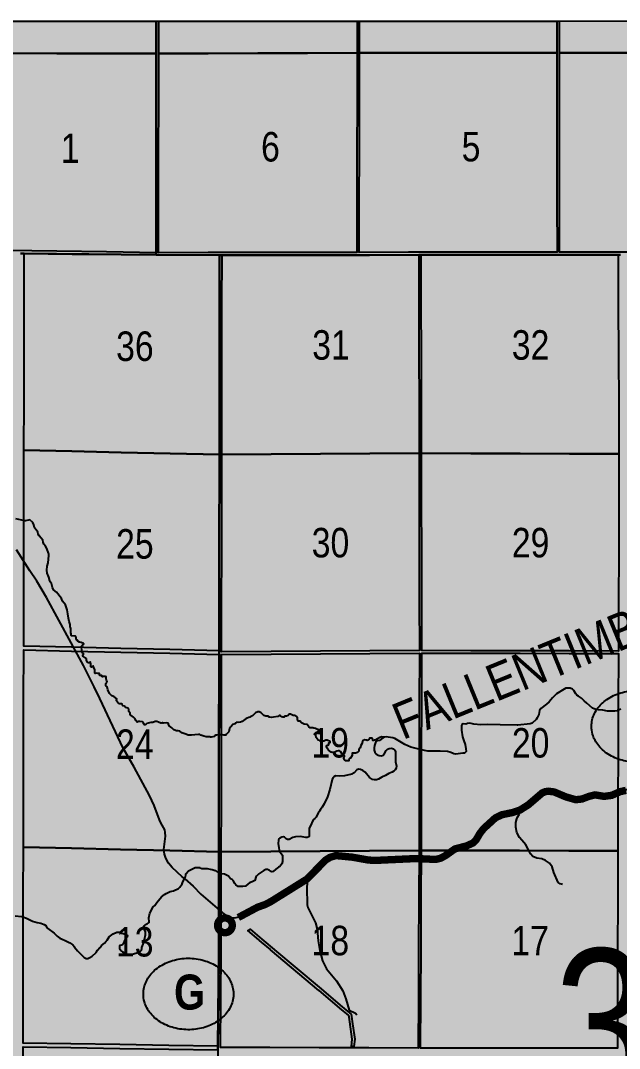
# Model space of a CAD drawing. Extents: x 639460 to 650829, y 5702863 to 5715975.
# Drawn here: x 645474.1 to 645636.7, y 5712644.2 to 5712923.3 of the extents above; entities that cross this region are included whole.
import ezdxf
from ezdxf.enums import TextEntityAlignment as Align

# ---------------------------------------------------------------- set-up
doc = ezdxf.new("R2010")
doc.units = 0
doc.header["$LTSCALE"] = 5
doc.linetypes.add('DASHED2', pattern=[9.525, 6.35, -3.175])
for name, color, linetype in [('P-PROPOSED', 10, 'Continuous'), ('Quarters', 8, 'Continuous'), ('RoadSeg', 57, 'DASHED2'), ('ROUTE MAP BUBBLES', 7, 'Continuous'), ('ROUTE MAP DOTS', 7, 'Continuous'), ('T-WATER', 160, 'Continuous'), ('T-WATER-T', 170, 'Continuous')]:
    doc.layers.add(name, color=color, linetype=linetype)
doc.layers.add('ROUTE-MAP-BACKGROUND-H', color=7, linetype='Continuous', true_color=0xf0ebff)
doc.styles.add('120', font='ARIALN.TTF', dxfattribs={"height": 13})
doc.styles.add('BOLD', font='ARIALNB.TTF')
doc.styles.add('TXT', font='ARIALN.TTF', dxfattribs={"height": 0.2})

# ---------------------------------------------------------------- blocks, each defined once
blk = doc.blocks.new('Route_Letters')
h = blk.add_hatch(color=255)
h.dxf.hatch_style = 1
edge = h.paths.add_edge_path()
edge.add_ellipse((-0.12, 0.46), major_axis=(-11.97, 0), ratio=0.789318, start_angle=0, end_angle=360)
at = {"color": 5}
blk.add_open_spline([(-12.34, 0.46), (-12.34, -0.25), (-12.24, -0.97), (-11.72, -2.79), (-11.14, -3.88), (-9.56, -5.81), (-8.54, -6.66), (-6.22, -8.02), (-4.9, -8.54), (-2.12, -9.17), (-0.66, -9.3), (2.22, -9.13), (3.64, -8.84), (6.27, -7.89), (7.48, -7.22), (9.54, -5.6), (10.38, -4.64), (11.6, -2.54), (11.97, -1.4), (12.18, 0.91), (12.02, 2.08), (11.2, 4.3), (10.54, 5.35), (8.8, 7.2), (7.72, 7.99), (5.29, 9.24), (3.93, 9.68), (1.11, 10.18), (-0.35, 10.23), (-3.22, 9.91), (-4.61, 9.55), (-7.16, 8.47), (-8.32, 7.75), (-10.24, 6.02), (-11, 5.02), (-12.05, 2.86), (-12.32, 1.7), (-12.34, 0.52), (-12.34, 0.49), (-12.34, 0.46)], degree=3, knots=[0, 0, 0, 0, 0.219529, 0.219529, 0.575727, 0.575727, 0.931924, 0.931924, 1.288121, 1.288121, 1.644318, 1.644318, 2.000515, 2.000515, 2.356712, 2.356712, 2.712909, 2.712909, 3.069107, 3.069107, 3.425304, 3.425304, 3.781501, 3.781501, 4.137698, 4.137698, 4.493895, 4.493895, 4.850092, 4.850092, 5.20629, 5.20629, 5.562487, 5.562487, 5.918684, 5.918684, 6.274881, 6.274881, 6.283185, 6.283185, 6.283185, 6.283185], dxfattribs=at)
at = {"color": 14, "style": 'BOLD'}
blk.add_attdef('A', text='', height=9.5, dxfattribs=at).set_placement((0.22, 0.98), align=Align.MIDDLE)
blk = doc.blocks.new('AA')
at = {"const_width": 4}
blk.add_lwpolyline([(-1, 0, 1), (1, 0, 1)], format="xyb", close=True, dxfattribs=at)
blk.add_circle((0, 0), 2)

msp = doc.modelspace()

# ---------------------------------------------------------------- hatches: boundary and pattern name
at = {"layer": 'ROUTE-MAP-BACKGROUND-H'}
h = msp.add_hatch(color=256, dxfattribs=at)
h.dxf.hatch_style = 1
h.paths.add_polyline_path([(644722.08, 5712923.1), (644716.33, 5711989.96), (646823.87, 5711989.96), (646818.02, 5712923.32)])

# ---------------------------------------------------------------- linework, layer by layer
at = {"layer": 'P-PROPOSED', "color": 90, "const_width": 2, "flags": 128}
msp.add_lwpolyline([(645638.45, 5712714.24), (645636.88, 5712713.89), (645634.55, 5712712.89), (645632.51, 5712712.61), (645630.02, 5712713.02), (645628.45, 5712712.63), (645626.49, 5712711.89), (645624.82, 5712711.7), (645622.18, 5712712.45), (645618.95, 5712713.81), (645617.33, 5712714.02), (645616.49, 5712713.88), (645615.68, 5712713.53), (645611.92, 5712710.31), (645609.65, 5712708.88), (645607.7, 5712708.23), (645604.75, 5712707.62), (645602.99, 5712706.77), (645599.81, 5712703.87), (645598.81, 5712702.6), (645597.79, 5712700.86), (645596.9, 5712699.95), (645595.18, 5712699.17), (645591.99, 5712698.33), (645589.4, 5712696.5), (645588.12, 5712695.81), (645586.74, 5712695.48), (645581.55, 5712695.73), (645570.48, 5712695.22), (645568.55, 5712695.31), (645564.1, 5712696.1), (645559.69, 5712696.53), (645558.07, 5712696.04), (645556.89, 5712695.31), (645551.81, 5712690.13), (645542, 5712684.02), (645540.45, 5712683.23), (645538.39, 5712682.49), (645533.18, 5712679.71)], dxfattribs=at)
at = {"layer": 'P-PROPOSED'}
msp.add_lwpolyline([(645563.82, 5712653.45), (645564, 5712652.19), (645564.1, 5712651.49), (645564.2, 5712650.8), (645564.79, 5712646.69), (645564.56, 5712644.64), (645563.9, 5712644.64), (645564.12, 5712646.68), (645563.46, 5712651.36), (645563.36, 5712652.05), (645563.35, 5712652.09), (645563.21, 5712653.07), (645562.64, 5712653.55), (645561.77, 5712654.29), (645561.31, 5712654.67), (645555.1, 5712659.91), (645555.09, 5712659.92), (645541.94, 5712670.97), (645541.93, 5712670.98), (645539.5, 5712673.03), (645538.96, 5712673.48), (645538.72, 5712673.68), (645535.79, 5712676.15), (645536.39, 5712676.51), (645539.56, 5712673.84), (645540.1, 5712673.38), (645542.96, 5712670.98), (645542.98, 5712670.96), (645555.11, 5712660.77), (645555.12, 5712660.76), (645561.4, 5712655.47), (645561.85, 5712655.08), (645562.5, 5712654.53), (645563.27, 5712653.88), (645563.82, 5712653.45)], close=True, dxfattribs=at)
at = {"layer": 'Quarters'}
for points in [[(645183.68, 5712923.15), (645510.9, 5712923.18), (645510.9, 5712914.37), (645510.89, 5712887.58), (645510.88, 5712860.27), (645510.88, 5712859.72), (645510.88, 5712859.72), (645501.42, 5712859.8), (645475.08, 5712860.03), (645474.07, 5712860.03)], [(645636.96, 5712859.73), (645636.29, 5712859.73), (645609.58, 5712859.69), (645582.86, 5712859.65), (645582.19, 5712859.65), (645555.48, 5712859.61), (645528.77, 5712859.57), (645528.1, 5712859.57), (645510.88, 5712859.72), (645510.88, 5712860.27), (645510.89, 5712887.58), (645510.9, 5712914.37), (645510.9, 5712923.18), (645837.14, 5712923.22)], [(645474.07, 5712860.03), (645475.08, 5712860.03), (645501.42, 5712859.8), (645510.88, 5712859.72), (645528.1, 5712859.57), (645528.07, 5712832.23), (645528.04, 5712805.43), (645528.01, 5712778.64), (645527.98, 5712752.17), (645527.97, 5712751.17), (645527.94, 5712724.37), (645527.91, 5712697.57), (645527.88, 5712670.82), (645527.67, 5712644.77), (645527.66, 5712643.77), (645527.65, 5712616.76), (645527.63, 5712589.75), (645527.69, 5712563.05), (645527.75, 5712536.69), (645527.75, 5712535.68), (645527.75, 5712535.68), (645501.01, 5712536.23), (645474.6, 5712536.78), (645473.59, 5712536.8)], [(645527.66, 5712643.77), (645527.67, 5712644.77), (645527.88, 5712670.82), (645527.91, 5712697.57), (645527.94, 5712724.37), (645527.97, 5712751.17), (645527.98, 5712752.17), (645528.01, 5712778.64), (645528.04, 5712805.43), (645528.07, 5712832.23), (645528.1, 5712859.57), (645528.77, 5712859.57), (645555.48, 5712859.61), (645582.19, 5712859.65), (645582.86, 5712859.65), (645609.58, 5712859.69), (645636.29, 5712859.73), (645636.96, 5712859.73)]]:
    msp.add_lwpolyline(points, dxfattribs=at)
for points in [[(645470.43, 5712914.43), (645457.27, 5712914.46), (645457.28, 5712923.18), (645510.9, 5712923.18), (645510.9, 5712914.37), (645497.41, 5712914.39), (645483.92, 5712914.41), (645470.43, 5712914.43)], [(645525.04, 5712914.41), (645511.57, 5712914.37), (645511.57, 5712923.18), (645565.45, 5712923.19), (645565.45, 5712914.55), (645551.98, 5712914.5), (645538.51, 5712914.46), (645525.04, 5712914.41)], [(645579.51, 5712914.55), (645566.12, 5712914.55), (645566.12, 5712923.19), (645619.69, 5712923.19), (645619.69, 5712914.55), (645606.3, 5712914.55), (645592.91, 5712914.55), (645579.51, 5712914.55)], [(645633.79, 5712914.54), (645620.36, 5712914.55), (645620.36, 5712923.19), (645674.07, 5712923.2), (645674.07, 5712914.52), (645660.64, 5712914.52), (645647.22, 5712914.53), (645633.79, 5712914.54)], [(645470.38, 5712860.87), (645457.22, 5712861.06), (645457.23, 5712874.37), (645457.24, 5712887.67), (645457.25, 5712901.06), (645457.27, 5712914.46), (645470.43, 5712914.43), (645483.92, 5712914.41), (645497.41, 5712914.39), (645510.9, 5712914.37), (645510.9, 5712900.98), (645510.89, 5712887.58), (645510.89, 5712873.93), (645510.88, 5712860.27), (645497.38, 5712860.47), (645483.88, 5712860.67), (645470.38, 5712860.87)], [(645525.02, 5712860.29), (645511.55, 5712860.27), (645511.56, 5712873.93), (645511.56, 5712887.59), (645511.57, 5712900.98), (645511.57, 5712914.37), (645525.04, 5712914.41), (645538.51, 5712914.46), (645551.98, 5712914.5), (645565.45, 5712914.55), (645565.42, 5712901.14), (645565.4, 5712887.73), (645565.37, 5712874.04), (645565.35, 5712860.35), (645551.92, 5712860.33), (645538.5, 5712860.32), (645525.02, 5712860.29)], [(645579.44, 5712860.37), (645566.02, 5712860.35), (645566.04, 5712874.04), (645566.07, 5712887.73), (645566.09, 5712901.14), (645566.12, 5712914.55), (645579.51, 5712914.55), (645592.91, 5712914.55), (645606.3, 5712914.55), (645619.69, 5712914.55), (645619.7, 5712901.14), (645619.71, 5712887.73), (645619.71, 5712874.07), (645619.72, 5712860.41), (645606.29, 5712860.4), (645592.87, 5712860.38), (645579.44, 5712860.37)], [(645633.81, 5712860.43), (645620.39, 5712860.41), (645620.38, 5712874.07), (645620.38, 5712887.73), (645620.37, 5712901.14), (645620.36, 5712914.55), (645633.79, 5712914.54), (645647.22, 5712914.53), (645660.64, 5712914.52), (645674.07, 5712914.52), (645674.07, 5712901.11), (645674.08, 5712887.7), (645674.08, 5712874.09), (645674.09, 5712860.47), (645660.66, 5712860.46), (645647.24, 5712860.44), (645633.81, 5712860.43)], [(645488.01, 5712806.34), (645475, 5712806.63), (645475.02, 5712820.02), (645475.04, 5712833.42), (645475.06, 5712846.72), (645475.08, 5712860.03), (645488.08, 5712859.91), (645501.42, 5712859.8), (645514.76, 5712859.68), (645528.1, 5712859.57), (645528.08, 5712845.9), (645528.07, 5712832.23), (645528.05, 5712818.83), (645528.04, 5712805.43), (645514.69, 5712805.74), (645501.35, 5712806.04), (645488.01, 5712806.34)], [(645542.1, 5712805.53), (645528.71, 5712805.44), (645528.72, 5712818.84), (645528.74, 5712832.24), (645528.75, 5712845.9), (645528.77, 5712859.57), (645542.13, 5712859.59), (645555.48, 5712859.61), (645568.84, 5712859.63), (645582.19, 5712859.65), (645582.21, 5712846.13), (645582.23, 5712832.61), (645582.25, 5712819.21), (645582.27, 5712805.81), (645568.88, 5712805.71), (645555.49, 5712805.62), (645542.1, 5712805.53)], [(645596.34, 5712805.76), (645582.94, 5712805.8), (645582.92, 5712819.21), (645582.9, 5712832.61), (645582.88, 5712846.13), (645582.86, 5712859.65), (645596.22, 5712859.67), (645609.58, 5712859.69), (645622.93, 5712859.71), (645636.29, 5712859.73), (645636.35, 5712846.08), (645636.42, 5712832.43), (645636.48, 5712819.03), (645636.54, 5712805.64), (645623.14, 5712805.68), (645609.74, 5712805.72), (645596.34, 5712805.76)], [(645487.93, 5712753.1), (645474.92, 5712753.4), (645474.94, 5712766.45), (645474.96, 5712779.85), (645474.98, 5712793.24), (645475, 5712806.63), (645488.01, 5712806.34), (645501.35, 5712806.04), (645514.69, 5712805.74), (645528.04, 5712805.43), (645528.02, 5712792.04), (645528.01, 5712778.64), (645527.99, 5712765.24), (645527.98, 5712752.17), (645514.63, 5712752.48), (645501.28, 5712752.79), (645487.93, 5712753.1)], [(645542.07, 5712751.93), (645528.64, 5712751.84), (645528.66, 5712765.24), (645528.68, 5712778.64), (645528.69, 5712792.04), (645528.71, 5712805.44), (645542.1, 5712805.53), (645555.49, 5712805.62), (645568.88, 5712805.71), (645582.27, 5712805.81), (645582.29, 5712792.4), (645582.31, 5712779), (645582.33, 5712765.6), (645582.35, 5712752.2), (645568.93, 5712752.11), (645555.5, 5712752.02), (645542.07, 5712751.93)], [(645596.36, 5712752.16), (645583.02, 5712752.2), (645583, 5712765.6), (645582.98, 5712779), (645582.96, 5712792.4), (645582.94, 5712805.8), (645596.34, 5712805.76), (645609.74, 5712805.72), (645623.14, 5712805.68), (645636.54, 5712805.64), (645636.5, 5712792.25), (645636.46, 5712778.86), (645636.42, 5712765.46), (645636.38, 5712752.07), (645623.04, 5712752.1), (645609.7, 5712752.13), (645596.36, 5712752.16)], [(645487.86, 5712698.52), (645474.84, 5712698.82), (645474.86, 5712712.21), (645474.88, 5712725.61), (645474.9, 5712739), (645474.92, 5712752.39), (645487.93, 5712752.09), (645501.28, 5712751.78), (645514.63, 5712751.48), (645527.97, 5712751.17), (645527.96, 5712737.77), (645527.94, 5712724.37), (645527.93, 5712710.97), (645527.91, 5712697.57), (645514.56, 5712697.89), (645501.21, 5712698.2), (645487.86, 5712698.52)], [(645541.99, 5712697.66), (645528.57, 5712697.57), (645528.59, 5712710.97), (645528.61, 5712724.38), (645528.63, 5712737.78), (645528.64, 5712751.17), (645542.07, 5712751.26), (645555.5, 5712751.35), (645568.93, 5712751.44), (645582.35, 5712751.53), (645582.33, 5712738.13), (645582.3, 5712724.72), (645582.27, 5712711.32), (645582.25, 5712697.92), (645568.83, 5712697.83), (645555.41, 5712697.74), (645541.99, 5712697.66)], [(645596.24, 5712697.9), (645582.92, 5712697.92), (645582.94, 5712711.32), (645582.97, 5712724.72), (645583, 5712738.12), (645583.02, 5712751.53), (645596.36, 5712751.5), (645609.7, 5712751.46), (645623.04, 5712751.43), (645636.38, 5712751.4), (645636.34, 5712738.01), (645636.3, 5712724.62), (645636.26, 5712711.22), (645636.22, 5712697.83), (645622.89, 5712697.85), (645609.57, 5712697.87), (645596.24, 5712697.9)], [(645487.74, 5712645.39), (645474.76, 5712645.6), (645474.78, 5712658.65), (645474.8, 5712672.04), (645474.82, 5712685.43), (645474.84, 5712698.82), (645487.86, 5712698.52), (645501.21, 5712698.2), (645514.56, 5712697.89), (645527.91, 5712697.57), (645527.9, 5712684.2), (645527.88, 5712670.82), (645527.78, 5712657.63), (645527.67, 5712644.77), (645514.36, 5712644.98), (645501.05, 5712645.18), (645487.74, 5712645.39)], [(645541.75, 5712644.39), (645528.33, 5712644.43), (645528.44, 5712657.63), (645528.55, 5712670.83), (645528.56, 5712684.2), (645528.57, 5712697.57), (645541.99, 5712697.66), (645555.41, 5712697.74), (645568.83, 5712697.83), (645582.25, 5712697.92), (645582.2, 5712684.57), (645582.15, 5712671.22), (645582.09, 5712657.75), (645582.03, 5712644.27), (645568.61, 5712644.31), (645555.18, 5712644.35), (645541.75, 5712644.39)], [(645596.06, 5712644.26), (645582.7, 5712644.27), (645582.76, 5712657.75), (645582.82, 5712671.22), (645582.87, 5712684.57), (645582.92, 5712697.92), (645596.24, 5712697.9), (645609.57, 5712697.87), (645622.89, 5712697.85), (645636.22, 5712697.83), (645636.19, 5712684.42), (645636.17, 5712671.02), (645636.14, 5712657.61), (645636.12, 5712644.21), (645622.77, 5712644.22), (645609.41, 5712644.24), (645596.06, 5712644.26)], [(645487.66, 5712590.7), (645474.68, 5712591.01), (645474.7, 5712604.41), (645474.72, 5712617.8), (645474.74, 5712631.2), (645474.76, 5712644.59), (645487.73, 5712644.39), (645501.04, 5712644.18), (645514.35, 5712643.97), (645527.66, 5712643.77), (645527.65, 5712630.26), (645527.65, 5712616.76), (645527.64, 5712603.25), (645527.63, 5712589.75), (645514.31, 5712590.06), (645500.99, 5712590.38), (645487.66, 5712590.7)]]:
    msp.add_lwpolyline(points, close=True, dxfattribs=at)
at = {"layer": 'RoadSeg'}
msp.add_line((645518.66, 5712690.25), (645517.98, 5712690.77), dxfattribs=at)
for points in [[(645517.98, 5712690.77), (645515.22, 5712693.28), (645514.25, 5712694.44), (645513.49, 5712695.79), (645513.12, 5712696.9), (645512.99, 5712698.17), (645513.43, 5712701.82), (645513.36, 5712702.76), (645513.27, 5712703.56), (645512.16, 5712705.46), (645511.83, 5712706.2), (645510.34, 5712710.14), (645509.12, 5712712.88), (645504.94, 5712720.53), (645501.89, 5712725.68), (645495.56, 5712739.15), (645494.05, 5712742.39), (645491.12, 5712748.11), (645481.09, 5712766.66), (645478.49, 5712771.09), (645476.57, 5712773.82), (645473, 5712779.58)], [(645609.82, 5712709.1), (645612.09, 5712710.53), (645615.85, 5712713.75), (645616.66, 5712714.1), (645617.5, 5712714.24), (645619.12, 5712714.03), (645622.35, 5712712.67), (645624.99, 5712711.92), (645626.66, 5712712.11), (645628.62, 5712712.85), (645630.19, 5712713.24), (645632.68, 5712712.84), (645634.72, 5712713.11), (645637.05, 5712714.11), (645638.62, 5712714.46), (645640.66, 5712714.47), (645643.47, 5712713.99)], [(645551.98, 5712690.35), (645557.06, 5712695.53), (645558.24, 5712696.26), (645559.86, 5712696.75), (645564.28, 5712696.32), (645568.72, 5712695.53), (645570.65, 5712695.44), (645581.72, 5712695.95), (645586.91, 5712695.7), (645588.29, 5712696.03), (645589.57, 5712696.72), (645592.16, 5712698.55), (645595.35, 5712699.39), (645597.07, 5712700.17), (645597.96, 5712701.08), (645598.98, 5712702.82), (645599.98, 5712704.09), (645603.16, 5712706.99), (645604.92, 5712707.84), (645607.87, 5712708.46), (645609.82, 5712709.1)], [(645621.22, 5712688.65), (645620.59, 5712688.83), (645620.04, 5712689.25), (645618.89, 5712691.94), (645618.37, 5712693.51), (645617.69, 5712694.5), (645616.55, 5712695.21), (645615.59, 5712695.67), (645614.2, 5712695.81), (645613.19, 5712696.32), (645612.51, 5712697.05), (645612.01, 5712698.11), (645611.29, 5712699.46), (645610.15, 5712700.73), (645609.56, 5712701.44), (645608.81, 5712702.83), (645608.51, 5712704.24), (645608.52, 5712705.51), (645608.78, 5712706.5), (645608.96, 5712706.92), (645609.48, 5712707.68), (645609.84, 5712708.73), (645609.82, 5712709.1)], [(645518.66, 5712690.25), (645520.97, 5712688.18), (645523.04, 5712686.02), (645529.31, 5712680.61), (645530.72, 5712679.8), (645532.25, 5712679.66), (645533.35, 5712679.93), (645538.56, 5712682.71), (645540.62, 5712683.45), (645542.17, 5712684.24), (645551.98, 5712690.35)], [(645551.98, 5712690.35), (645551.84, 5712687.82), (645551.87, 5712683.16), (645552.05, 5712682.42), (645554.16, 5712678.23), (645554.61, 5712676.51), (645554.88, 5712673.38), (645555.31, 5712670.7), (645556.09, 5712667.94), (645557.13, 5712665.81), (645559.83, 5712662.47), (645561.55, 5712659.79), (645562.42, 5712657.63), (645563.33, 5712654.51), (645564.98, 5712653.76), (645565.36, 5712653.25)]]:
    msp.add_lwpolyline(points, dxfattribs=at)
at = {"layer": 'T-WATER', "linetype": 'Continuous'}
for points in [[(645572.83, 5712728.68), (645572.05, 5712728.74), (645571.45, 5712728.51), (645571.34, 5712728.4), (645570.66, 5712728.03), (645570.53, 5712727.93), (645570.19, 5712727.89), (645569.89, 5712727.77), (645569.71, 5712727.8), (645569.6, 5712728.3), (645569.34, 5712728.46), (645568.8, 5712728.46), (645568.61, 5712728.03), (645568.35, 5712727.87), (645568.18, 5712727.82), (645567.99, 5712727.84), (645567.88, 5712727.92), (645567.5, 5712727.93), (645567.05, 5712727.78), (645566.88, 5712727.52), (645566.72, 5712726.84), (645566.46, 5712726.47), (645566.3, 5712725.77), (645565.94, 5712725.3), (645565.89, 5712724.93), (645565.51, 5712724.49), (645565.02, 5712724.33), (645564.26, 5712724.38), (645564.12, 5712724.3), (645564.11, 5712724.2), (645564.08, 5712723.71), (645563.69, 5712723.01), (645563.39, 5712722.89), (645563.28, 5712722.8), (645563.23, 5712722.42), (645563.16, 5712722.28), (645562.8, 5712722.22), (645562.4, 5712722.25), (645562.15, 5712722.43), (645562.05, 5712722.54), (645561.87, 5712723.03), (645561.87, 5712723.23), (645562.02, 5712723.5), (645561.55, 5712724.08), (645561.43, 5712724.18), (645561.19, 5712724.37), (645560.98, 5712724.79), (645560.7, 5712724.95), (645560.32, 5712725), (645559.97, 5712724.91), (645559.42, 5712724.63), (645558.68, 5712724.56), (645558.36, 5712724.66), (645557.64, 5712725.17), (645557.46, 5712725.42), (645557.34, 5712725.73), (645557.17, 5712726.2), (645557.17, 5712726.36), (645557.44, 5712726.49), (645557.61, 5712726.51), (645557.76, 5712726.79), (645557.75, 5712726.98), (645557.81, 5712727.13), (645558.09, 5712727.25), (645558.16, 5712727.39), (645558.09, 5712727.53), (645557.36, 5712727.87), (645556.97, 5712727.88), (645556.39, 5712727.63), (645555.81, 5712727.57), (645555.45, 5712727.64), (645555.23, 5712727.74), (645554.88, 5712727.91), (645554.58, 5712728.23), (645554.36, 5712728.64), (645554.2, 5712729.3), (645553.92, 5712729.46), (645553.9, 5712729.64), (645554.11, 5712729.84), (645554.24, 5712729.92), (645554.44, 5712729.94), (645554.68, 5712729.78), (645555.23, 5712729.72), (645555.23, 5712729.73), (645555.34, 5712729.8), (645555.37, 5712729.98), (645555.23, 5712730.29), (645555.17, 5712730.44), (645554.86, 5712730.76), (645554.51, 5712730.83), (645554.12, 5712731.08), (645553.74, 5712731.12), (645553.44, 5712731.25), (645552.71, 5712731.19), (645552.37, 5712731.49), (645551.92, 5712732.11), (645551.09, 5712732.24), (645550.32, 5712732.54), (645550.13, 5712732.74), (645550, 5712733.01), (645549.45, 5712733.08), (645549.24, 5712733.29), (645549.26, 5712733.9), (645548.92, 5712734.41), (645548.65, 5712734.54), (645548.09, 5712734.59), (645547.37, 5712734.93), (645547.19, 5712734.97), (645547.03, 5712734.93), (645546.73, 5712734.58), (645546.24, 5712734.42), (645545.86, 5712734.38), (645545.65, 5712734.16), (645545.28, 5712734.12), (645544.98, 5712734.24), (645544.64, 5712734.52), (645544.5, 5712734.58), (645544.31, 5712734.56), (645543.92, 5712734.33), (645542.72, 5712734.12), (645542.18, 5712734.06), (645541.67, 5712734.14), (645541.24, 5712734.36), (645540.62, 5712734.37), (645540.16, 5712734.57), (645539.72, 5712734.96), (645539.42, 5712735.31), (645538.84, 5712735.58), (645538.48, 5712735.54), (645537.87, 5712735.29), (645537.08, 5712734.5), (645536.59, 5712734.34), (645536.32, 5712734.12), (645535.33, 5712733.75), (645534.22, 5712732.95), (645533.77, 5712732.77), (645533.18, 5712732.71), (645532.78, 5712732.72), (645532.49, 5712732.59), (645532.32, 5712732.34), (645531.74, 5712732.11), (645531.23, 5712731.6), (645531.04, 5712731.4), (645530.79, 5712731.02), (645530.58, 5712730.17), (645530.02, 5712729.49), (645529.81, 5712729.26), (645529.24, 5712729.25), (645528.93, 5712729.35), (645528.63, 5712729.33), (645528.02, 5712729.3), (645527.97, 5712729.29), (645527.38, 5712729.23), (645527.02, 5712729.19), (645526.7, 5712728.88), (645525.83, 5712728.71), (645525.64, 5712728.71), (645525.5, 5712728.78), (645524.46, 5712728.75), (645523.86, 5712728.98), (645523.03, 5712729.24), (645522.75, 5712729.38), (645522.38, 5712729.37), (645521.43, 5712729.28), (645520.44, 5712729.27), (645519.58, 5712729.25), (645518.92, 5712729.48), (645517.88, 5712729.88), (645517.33, 5712730.29), (645516.86, 5712730.42), (645516.44, 5712730.43), (645515.67, 5712730.71), (645515.17, 5712731.24), (645514.46, 5712731.77), (645514.27, 5712732.19), (645514.27, 5712732.39), (645514.19, 5712732.52), (645513.83, 5712732.55), (645512.88, 5712732.47), (645512.64, 5712732.64), (645512.33, 5712732.53), (645512.15, 5712732.53), (645511.55, 5712732.79), (645511.03, 5712732.93), (645510.6, 5712732.92), (645510, 5712732.68), (645509.42, 5712732.64), (645508.35, 5712732.43), (645508.06, 5712732.1), (645507.93, 5712732.03), (645507.73, 5712732.02), (645507.59, 5712732.29), (645507.46, 5712732.35), (645507.43, 5712732.53), (645507.18, 5712732.88), (645506.43, 5712732.94), (645506.05, 5712732.92), (645505.75, 5712732.79), (645505.62, 5712732.86), (645505.48, 5712733.14), (645505.34, 5712733.21), (645505.15, 5712733.63), (645504.86, 5712733.99), (645504.29, 5712734.48), (645504.09, 5712734.49), (645503.89, 5712734.7), (645503.83, 5712734.85), (645503.82, 5712735.2), (645503.44, 5712735.69), (645503.49, 5712736.24), (645503.18, 5712736.56), (645502.89, 5712736.68), (645502.58, 5712736.77), (645502.31, 5712737.13), (645501.8, 5712737.16), (645501.72, 5712737.29), (645501.69, 5712737.68), (645501.51, 5712737.71), (645501.34, 5712737.74), (645500.97, 5712737.77), (645500.46, 5712738.1), (645500.08, 5712738.58), (645500.09, 5712738.91), (645500.19, 5712738.99), (645500.2, 5712739.13), (645499.36, 5712739.7), (645498.81, 5712739.95), (645498.22, 5712740.59), (645497.74, 5712741.59), (645497.62, 5712742.32), (645497.54, 5712742.46), (645497.25, 5712742.62), (645497.2, 5712742.76), (645497.23, 5712743.28), (645497.52, 5712743.61), (645497.57, 5712743.76), (645497.41, 5712744.2), (645497.28, 5712744.5), (645497.31, 5712745.04), (645497.02, 5712745.16), (645496.44, 5712745.18), (645496.32, 5712745.1), (645496.18, 5712745.14), (645496.12, 5712745.48), (645495.61, 5712745.41), (645495.49, 5712745.5), (645495.47, 5712745.66), (645495.54, 5712745.79), (645495.51, 5712745.97), (645495.38, 5712746.02), (645495.02, 5712745.99), (645494.7, 5712746.1), (645494.37, 5712746), (645494.24, 5712746.08), (645494.22, 5712747.07), (645493.84, 5712747.7), (645493.84, 5712747.9), (645493.77, 5712748.05), (645493.53, 5712747.91), (645493.3, 5712747.69), (645493.18, 5712747.77), (645493.18, 5712748.59), (645493.06, 5712748.89), (645493.04, 5712749.07), (645492.84, 5712749.09), (645492.64, 5712748.86), (645492.5, 5712748.84), (645492.18, 5712749.15), (645491.95, 5712749.57), (645491.94, 5712749.96), (645491.87, 5712750.09), (645491.72, 5712750.13), (645491.54, 5712750.37), (645491.02, 5712750.7), (645491, 5712751.08), (645491.13, 5712751.17), (645491.17, 5712751.28), (645491.19, 5712751.32), (645491.13, 5712751.45), (645490.86, 5712751.59), (645490.68, 5712752.21), (645490.68, 5712752.29), (645490.65, 5712753.19), (645490.63, 5712753.38), (645490.82, 5712753.61), (645491.05, 5712753.79), (645491.1, 5712753.95), (645491.23, 5712754.03), (645491.15, 5712754.15), (645490.55, 5712754.39), (645490.07, 5712754.51), (645489.66, 5712754.74), (645489.55, 5712754.99), (645489.36, 5712755.01), (645489.35, 5712755.07), (645489.26, 5712755.26), (645489.15, 5712755.38), (645489.13, 5712755.57), (645489.12, 5712755.99), (645489.02, 5712756.1), (645487.92, 5712756.19), (645487.78, 5712756.28), (645487.77, 5712756.47), (645487.85, 5712756.82), (645487.7, 5712756.88), (645487.68, 5712757.02), (645487.74, 5712757.15), (645487.74, 5712758.19), (645487.66, 5712758.48), (645487.55, 5712758.58), (645487.51, 5712758.76), (645487.57, 5712759.29), (645487.45, 5712759.6), (645487.28, 5712760.06), (645487.11, 5712761.01), (645486.89, 5712762.16), (645486.72, 5712763.24), (645486.26, 5712764.62), (645485.49, 5712765.67), (645485.15, 5712766.33), (645483.83, 5712768.03), (645483.01, 5712768.72), (645482.74, 5712769.34), (645482.46, 5712770.39), (645482.16, 5712770.78), (645481.99, 5712771.12), (645481.73, 5712772.18), (645481.27, 5712773.2), (645481.21, 5712774.07), (645481.27, 5712775.15), (645481.54, 5712776.03), (645481.76, 5712777.99), (645481.73, 5712778.45), (645481.64, 5712778.7), (645481.2, 5712779.93), (645480.82, 5712780.55), (645480.38, 5712781.12), (645480.25, 5712781.62), (645480.14, 5712782.15), (645479.7, 5712782.78), (645479.1, 5712783.38), (645478.85, 5712783.84), (645478.73, 5712784.38), (645478.29, 5712785.01), (645477.88, 5712785.57), (645477.72, 5712786.35), (645477.45, 5712786.97), (645476.59, 5712787.74), (645475.4, 5712787.45), (645475.31, 5712787.43), (645474.4, 5712787.62), (645472.75, 5712787.96)], [(645637.03, 5712736.32), (645636.14, 5712735.9), (645636.03, 5712735.88), (645635.41, 5712735.74), (645635.37, 5712735.74), (645634.03, 5712735.74), (645633.45, 5712735.79), (645632.19, 5712736), (645630.9, 5712736.07), (645630.33, 5712736.18), (645629.82, 5712736.36), (645629.39, 5712736.6), (645627.82, 5712737.91), (645627.05, 5712738.52), (645626.41, 5712739.27), (645625.57, 5712739.82), (645625.12, 5712740.13), (645624.79, 5712740.49), (645624.27, 5712741.4), (645623.92, 5712741.76), (645623.31, 5712742), (645622.15, 5712741.96), (645621.68, 5712741.76), (645619.58, 5712740.46), (645618.51, 5712739.41), (645617.56, 5712738.31), (645616.85, 5712737.62), (645615.32, 5712736.46), (645614.99, 5712735.96), (645614.8, 5712734.84), (645614.35, 5712733.9), (645614.06, 5712733.49), (645612.93, 5712732.53), (645612.4, 5712732.28), (645609.11, 5712731.97), (645608.93, 5712731.97), (645604.28, 5712732.03), (645600.85, 5712732.13), (645599.08, 5712732), (645597.13, 5712732.18), (645596.06, 5712732.51), (645595.42, 5712732.41), (645594.95, 5712732.25), (645594.26, 5712732.29), (645594.01, 5712732.23), (645593.81, 5712731.84), (645593.8, 5712730.55), (645594.05, 5712728.74), (645594.39, 5712727.73), (645594.77, 5712726.66), (645595, 5712725.5), (645595.03, 5712724.82), (645594.61, 5712724.39), (645594.16, 5712724.32), (645592.84, 5712724.12), (645592.22, 5712724.1), (645591.69, 5712724.2), (645591.37, 5712724.33), (645590.6, 5712724.62), (645589.96, 5712724.77), (645587.97, 5712724.9), (645587.11, 5712724.87), (645585.53, 5712724.85), (645584.68, 5712724.91), (645582.5, 5712725.36), (645582.33, 5712725.39), (645581.84, 5712725.52), (645580.02, 5712725.99), (645578.43, 5712726.68), (645575.69, 5712728.33), (645575.12, 5712728.53), (645573.84, 5712728.73), (645573.34, 5712728.75), (645572.83, 5712728.68), (645572.33, 5712728.44), (645571.56, 5712727.81), (645570.97, 5712727.67), (645570.49, 5712727.47), (645570.13, 5712726.39), (645570.05, 5712725.75), (645570.12, 5712725.15), (645570.28, 5712724.65), (645570.5, 5712724.25), (645570.53, 5712724.2), (645570.89, 5712723.87), (645571.39, 5712723.69), (645572.05, 5712723.65), (645572.55, 5712723.81), (645572.84, 5712724.26), (645573.35, 5712725.08), (645573.66, 5712725.43), (645574.16, 5712725.65), (645574.78, 5712725.72), (645575.3, 5712725.55), (645575.66, 5712725.17), (645575.88, 5712724.71), (645575.88, 5712724.29), (645575.89, 5712721.99), (645576.11, 5712720.85), (645576.07, 5712720.24), (645575.78, 5712719.83), (645575.43, 5712719.48), (645575, 5712719.21), (645574.03, 5712718.79), (645573.15, 5712718.24), (645572.17, 5712717.81), (645571.29, 5712717.25), (645570.69, 5712717.06), (645570.13, 5712717.07), (645569.63, 5712717.21), (645568.78, 5712717.7), (645567.65, 5712719.14), (645567.04, 5712719.68), (645566.4, 5712719.94), (645565.89, 5712719.98), (645565.35, 5712719.81), (645564.65, 5712719.01), (645564.02, 5712718.64), (645562, 5712718.16), (645560.79, 5712718.13), (645559.61, 5712718.2), (645559.13, 5712717.94), (645558.84, 5712717.62), (645558.65, 5712717.19), (645558, 5712714.5), (645557.45, 5712712.46), (645556.51, 5712710.62), (645556, 5712709.72), (645555.55, 5712709.02), (645555.23, 5712708.62), (645554.98, 5712708.31), (645554.29, 5712706.93), (645553.96, 5712706.57), (645553.61, 5712706.3), (645553.26, 5712705.73), (645552.93, 5712704.96), (645552.45, 5712703.95), (645552.39, 5712703.11), (645552.42, 5712702.29), (645552.47, 5712702.14), (645552.47, 5712701.74), (645552.38, 5712701.63), (645551.93, 5712701.44), (645551.56, 5712701.47), (645550.53, 5712701.58), (645549.97, 5712701.7), (645548.74, 5712701.64), (645548.02, 5712701.44), (645546.99, 5712700.88), (645546.59, 5712700.86), (645546.21, 5712701.11), (645545.75, 5712701.52), (645545.42, 5712701.62), (645545.02, 5712701.55), (645544.47, 5712701.27), (645544.23, 5712701.09), (645544.12, 5712700.74), (645544.05, 5712699.78), (645544.18, 5712698.62), (645544.29, 5712698.06), (645544.37, 5712697.71), (645544.53, 5712697.49), (645544.82, 5712697.08), (645545.23, 5712696.65), (645545.22, 5712694.95), (645544.97, 5712694.33), (645544.44, 5712693.57), (645544.14, 5712693.34), (645543.42, 5712692.87), (645542.62, 5712692.18), (645542.25, 5712692.16), (645542.07, 5712692.22), (645541.57, 5712692.58), (645541.11, 5712692.78), (645540.7, 5712692.77), (645540.13, 5712692.47), (645538.78, 5712691.58), (645538.12, 5712690.97), (645537.98, 5712690.68), (645537.79, 5712690.02), (645537.65, 5712689.73), (645536.92, 5712689.38), (645536.27, 5712689.14), (645535.87, 5712688.85), (645535.18, 5712688.22), (645534.43, 5712688.09), (645533.15, 5712688.12), (645532.53, 5712688.61), (645532.26, 5712688.98), (645531.76, 5712689.76), (645531.54, 5712689.99), (645531.1, 5712690.22), (645530.49, 5712690.98), (645529.45, 5712691.5), (645528.71, 5712691.58), (645528.62, 5712691.61), (645527.95, 5712691.77)], [(645472.59, 5712680.15), (645474.37, 5712679.98), (645474.47, 5712679.97), (645475.38, 5712679.65), (645475.73, 5712679.52), (645477.36, 5712678.74), (645478.55, 5712678.34), (645479.54, 5712678.13), (645480.52, 5712677.79), (645480.93, 5712677.52), (645481.21, 5712676.95), (645481.44, 5712676.73), (645483.22, 5712675.45), (645484.02, 5712674.68), (645484.75, 5712674.1), (645485.38, 5712673.82), (645486.21, 5712673.51), (645487.49, 5712672.85), (645488.26, 5712672.33), (645488.73, 5712671.72), (645488.74, 5712671.7), (645489.57, 5712670.62), (645490.03, 5712670.18), (645490.88, 5712669.31), (645491.35, 5712668.81), (645491.93, 5712668.59), (645492.3, 5712668.6), (645492.87, 5712668.88), (645493.49, 5712669.23), (645494.57, 5712670.21), (645495, 5712670.88), (645495.63, 5712671.55), (645495.65, 5712671.58), (645496.01, 5712672.1), (645496.86, 5712672.77), (645497.27, 5712673.25), (645497.59, 5712673.6), (645498.12, 5712674.44), (645499.21, 5712675.32), (645500.2, 5712675.71), (645500.8, 5712675.7), (645501.38, 5712675.43), (645501.47, 5712675.42), (645501.96, 5712675.37), (645502.82, 5712675.13), (645503.06, 5712674.94), (645503.07, 5712674.73), (645502.98, 5712674.36), (645502.47, 5712673.79), (645502.23, 5712673.17), (645501.82, 5712672.46), (645501.46, 5712672.19), (645501.44, 5712672.18), (645501.12, 5712672.1), (645500.96, 5712672.06), (645500.89, 5712671.92), (645500.9, 5712671.44), (645500.9, 5712671.31), (645501.39, 5712670.7), (645501.45, 5712670.64), (645501.72, 5712670.37), (645502.43, 5712669.96), (645502.97, 5712669.84), (645504.39, 5712669.77), (645505.97, 5712670.18), (645506.47, 5712670.38), (645506.88, 5712670.83), (645506.98, 5712671.31), (645507.03, 5712671.58), (645507.33, 5712672.44), (645507.73, 5712673.73), (645508.01, 5712675.03), (645508.01, 5712675.83), (645507.5, 5712676.78), (645507.5, 5712677.17), (645507.66, 5712677.46), (645507.99, 5712677.83), (645508.47, 5712678.01), (645508.96, 5712678.4), (645508.99, 5712678.58), (645508.93, 5712679.59), (645509.2, 5712680.87), (645510.09, 5712682.57), (645510.55, 5712683), (645511.1, 5712683.78), (645512.35, 5712685.36), (645513.19, 5712685.93), (645513.64, 5712686.19), (645514.68, 5712686.75), (645515.63, 5712687), (645516.98, 5712687.59), (645517.33, 5712687.91), (645517.94, 5712688.86), (645518.09, 5712689.37), (645518.49, 5712690.03), (645518.87, 5712690.77), (645518.97, 5712691.32), (645518.98, 5712691.53), (645519.06, 5712691.67), (645519.69, 5712692.35), (645520.56, 5712692.84), (645521.5, 5712693.25), (645522.73, 5712693.25), (645522.85, 5712693.16), (645523.32, 5712692.99), (645524.75, 5712693), (645525.51, 5712692.85), (645526.06, 5712692.75), (645526.87, 5712692.44), (645527.96, 5712691.78), (645527.97, 5712691.78)]]:
    msp.add_lwpolyline(points, dxfattribs=at)

# ---------------------------------------------------------------- block references
at = {"layer": 'ROUTE MAP BUBBLES', "xscale": 1.000525506011523, "yscale": 1.000525506011523, "zscale": 1.000525506011523}
for p, values in [((645641.41, 5712731.16), {'A': 'F'}), ((645519.76, 5712658.48), {'A': 'G'})]:
    msp.add_blockref('Route_Letters', p, dxfattribs=at).add_auto_attribs(values)
at = {"layer": 'ROUTE MAP DOTS'}
msp.add_blockref('AA', (645529.56, 5712677.59), dxfattribs=at)

# ---------------------------------------------------------------- texts
at = {"layer": 'RoadSeg', "style": '120'}
for s, height, p in [('1', 8, (645485.01, 5712884.64)), ('6', 8, (645539.37, 5712885.04)), ('5', 8, (645593.83, 5712885.07)), ('36', 8.004, (645500.01, 5712830.87)), ('31', 8.004, (645553.26, 5712831.21)), ('32', 8.004, (645607.44, 5712831.21)), ('25', 8.004, (645500.01, 5712777.19)), ('30', 8.004, (645553.12, 5712777.52)), ('29', 8.004, (645607.45, 5712777.52)), ('24', 8.004, (645499.97, 5712722.79)), ('19', 8.004, (645553.04, 5712723.16)), ('20', 8.004, (645607.46, 5712723.15)), ('13', 8.004, (645499.97, 5712669.13)), ('18', 8.004, (645553.08, 5712669.46)), ('17', 8.004, (645607.31, 5712669.44))]:
    msp.add_text(s, height=height, dxfattribs=at).set_placement(p)
msp.add_text('30-7-5', height=39.983, rotation=359.9576, dxfattribs=at).set_placement((645618.97, 5712631.24))
at = {"layer": 'T-WATER-T', "style": 'TXT'}
msp.add_text('FALLENTIMBER CREEK', height=10.0052, rotation=22.2415, dxfattribs=at).set_placement((645637.67, 5712752.33), align=Align.CENTER)

doc.saveas('drawing.dxf')
